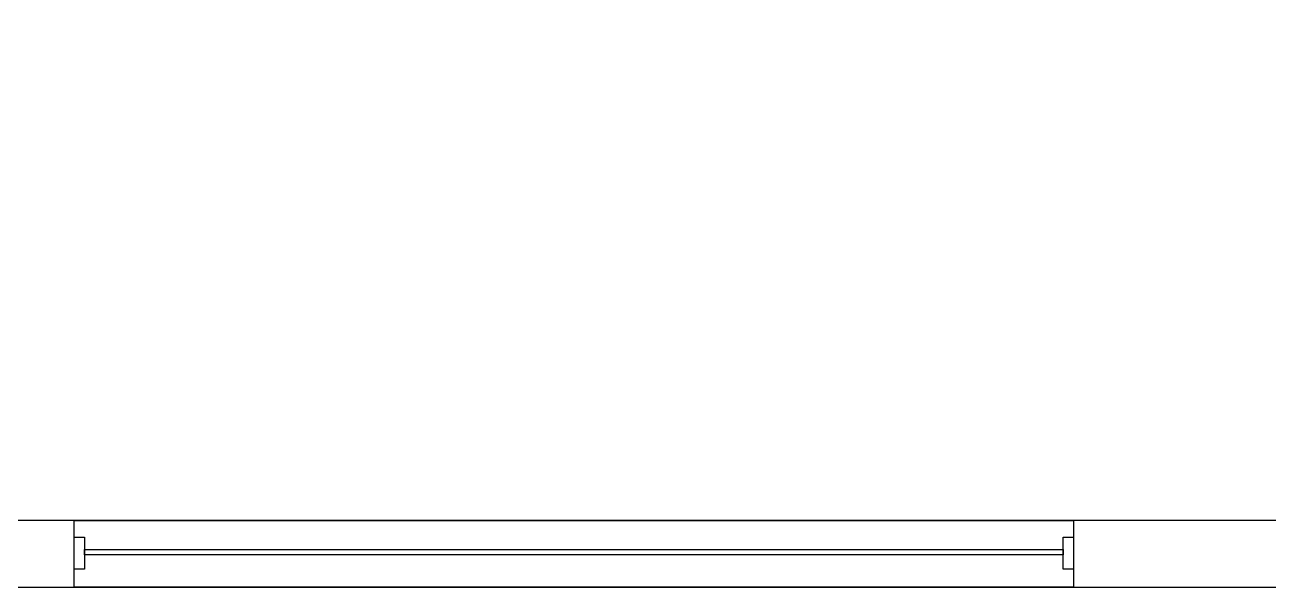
# Model space of a CAD drawing. Header units: inches. Extents: x 23 to 100097, y 11 to 104145.
# Drawn here: x 41346 to 45081, y 28693 to 30382 of the extents above; entities that cross this region are included whole.
import ezdxf

# ---------------------------------------------------------------- set-up
doc = ezdxf.new("R2010")
doc.units = ezdxf.units.IN
doc.header["$MEASUREMENT"] = 0
doc.layers.add('Divar', color=7, linetype='Continuous', lineweight=25)
doc.layers.add('nad', color=1, linetype='Continuous', lineweight=9)
doc.styles.add('srk2005', font='romans.shx', dxfattribs={"width": 0.6})
doc.dimstyles.new('srk-2005', dxfattribs={"dimtxt": 26, "dimasz": 7.5, "dimexe": 7, "dimexo": 5, "dimgap": 7, "dimtad": 1, "dimdec": 0, "dimzin": 12, "dimdsep": 46, "dimtxsty": 'srk2005', "dimblk1": 'ARCHTICK', "dimblk2": 'ARCHTICK', "dimsah": 1, "dimcen": -0.09, "dimdle": 7, "dimse1": 1, "dimse2": 1, "dimclrd": 252, "dimclre": 252, "dimclrt": 151, "dimadec": 0, "dimazin": 0, "dimtfac": 1, "dimtdec": 0, "dimtix": 1, "dimtmove": 2, "dimatfit": 3, "dimldrblk": 'ARCHTICK', "dimfxl": 7, "dimtolj": 1, "dimtzin": 12, "dimarcsym": 0})

# ---------------------------------------------------------------- blocks, each defined once
blk = doc.blocks.new('_Oblique')
at = {"color": 0, "linetype": 'ByBlock', "lineweight": -2}
blk.add_line((-0.5, -0.5), (0.5, 0.5), dxfattribs=at)
blk = doc.blocks.new('*D8')
at = {"layer": 'Defpoints', "color": 0, "transparency": 16777216}
for p in [(95692.7, -97422.6), (97330.5, -99502.6), (97458.8, -99502.6)]:
    blk.add_point(p, dxfattribs=at)
at = {"layer": 'Divar', "linetype": 'ByBlock', "lineweight": -2, "transparency": 16777216}
blk.add_line((97458.8, -97412.6), (97458.8, -99512.6), dxfattribs=at)
at = {"layer": 'Divar', "lineweight": -2, "transparency": 16777216, "xscale": 10, "yscale": 10, "zscale": 10}
for p, rotation in [((97458.8, -97422.6), 90), ((97458.8, -99502.6), 270)]:
    blk.add_blockref('_Oblique', p, dxfattribs=dict(at, rotation=rotation))
at = {"layer": 'Divar', "transparency": 16777216, "insert": (97433.8, -98462.6), "char_height": 30, "attachment_point": 5, "rotation": 90, "style": 'srk2005'}
blk.add_mtext('\\A1;210', dxfattribs=at)
blk = doc.blocks.new('_ArchTick')
at = {"layer": 'nad', "color": 0, "const_width": 0.15}
blk.add_lwpolyline([(-0.5, -0.5), (0.5, 0.5)], dxfattribs=at)
blk = doc.blocks.new('ddddddddddddddddsss')
at = {"layer": 'Divar'}
for points in [[(92637.73023, -99702.64419), (98207.73023, -99702.64419), (98207.73023, -99502.64419), (92637.73023, -99502.64419)], [(92918.22943, -99502.64419), (95918.22943, -99502.64419), (95918.22943, -99702.64419), (92918.22943, -99702.64419)], [(92918.22943, -99552.00361), (92949.12252, -99552.00361), (92949.12252, -99648.69729), (92918.22943, -99648.69729)], [(95887.33635, -99552.00361), (95918.22943, -99552.00361), (95918.22943, -99648.69729), (95887.33635, -99648.69729)]]:
    blk.add_lwpolyline(points, close=True, dxfattribs=at)
at = {"layer": 'Divar', "color": 4}
blk.add_lwpolyline([(92949.12252, -99589.07112), (95887.33635, -99589.07112), (95887.33635, -99605.46444), (92949.12252, -99605.46444)], close=True, dxfattribs=at)
at = {"layer": 'Divar'}
dim = blk.add_linear_dim(base=(97458.75666, -99502.64419), p1=(95692.71524, -97422.64419), p2=(97330.54063, -99502.64419), angle=90, text='210', dimstyle='srk-2005', override={"dimtxt": 30, "dimasz": 10, "dimexe": 10, "dimexo": 0, "dimgap": 10, "dimblk": 'Oblique', "dimsah": 0, "dimdle": 10, "dimclrd": 256, "dimclre": 256, "dimclrt": 256, "dimarcsym": 1}, dxfattribs=at)
dim.commit()
dim.dimension.update_dxf_attribs({"geometry": '*D8', "text_midpoint": (97433.75666, -98462.64419)})

msp = doc.modelspace()

# ---------------------------------------------------------------- block references
at = {"layer": 'Divar'}
msp.add_blockref('ddddddddddddddddsss', (-51424.5, 128395.3), dxfattribs=at)

doc.saveas('drawing.dxf')
